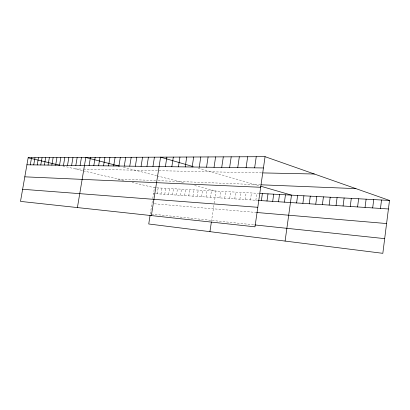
<?xml version="1.0" encoding="UTF-8"?>
<svg xmlns="http://www.w3.org/2000/svg" width="410" height="410" viewBox="0 0 410 410"><rect width="100%" height="100%" fill="white"/><g stroke="black" fill="none" stroke-linecap="round" stroke-linejoin="round"><path stroke-width="0.31" stroke-dasharray="2.05 1.54" d="M255.855 200.275L256.865 193.259M245.118 199.573L246.123 192.679M250.443 199.921L251.448 192.966M234.751 198.891L235.745 192.116M239.891 199.229L240.89 192.392M219.837 197.912L220.816 191.306M224.721 198.235L225.71 191.572M229.692 198.558L230.686 191.844M205.999 197.005L206.973 190.558M210.479 197.302L211.452 190.799M211.432 221.636L214.097 203.821M214.189 203.196L216.008 191.045L193.407 185.223M192.972 196.154L193.93 189.85M197.246 196.431L198.209 190.081M201.587 196.718L202.555 190.317M180.523 195.334L181.476 189.174M184.613 195.606L185.566 189.399M188.759 195.877L189.717 189.625M168.618 194.555L169.561 188.528M172.528 194.811L173.471 188.743M176.5 195.073L177.443 188.959M157.225 193.807L158.152 187.913M160.966 194.053L161.899 188.118M164.769 194.304L165.701 188.323M150.321 213.923L152.546 199.824M152.74 198.568L154.457 187.713L156.302 187.811M75.245 168.925L82.384 169.074M83.604 169.099L262.195 172.902M117.849 179.032L155.728 180.559M158.142 180.656L261.303 184.813M156.922 187.847L258.705 193.361M153.535 193.566L155.38 193.689M155.995 193.73L257.695 200.393M154.411 203.785L255.963 212.431M151.546 214.051L254.174 224.87M62.899 165.994L82.723 170.698M83.338 170.842L123.851 180.451M132.082 182.404L154.457 187.713M123.461 167.198L156.579 175.731M157.189 175.89L183.839 182.757M198.071 168.028L259.904 185.971"/><path stroke-width="0.61" d="M265.065 156.676L254.989 226.827L20.5 201.402L28.157 157.753L265.065 156.676L389.5 200.444L382.827 253.324L148.733 223.988L150.121 215.178M372.675 207.931L373.746 199.593M380.465 208.444L381.541 200.013M357.571 206.942L358.637 198.773M365.043 207.429L366.115 199.178M350.248 206.461L351.308 198.378M336.036 205.528L337.092 197.605M343.073 205.989L344.128 197.989M322.383 204.636L323.434 196.867M329.143 205.077L330.193 197.23M309.248 203.775L310.288 196.154M315.751 204.2L316.797 196.508M296.604 202.945L297.639 195.467M302.867 203.355L303.907 195.806M284.427 202.145L285.457 194.806M285.088 241.075L291.489 195.134L260.499 186.145M272.691 201.377L273.711 194.171M278.503 201.761L279.528 194.489M261.37 200.633L262.385 193.561M266.977 201.002L267.996 193.863M254.636 167.839L256.245 156.717M237.733 167.613L239.327 156.794M246.067 167.726L247.671 156.753M229.626 167.505L231.204 156.83M214.04 167.295L215.604 156.902M209.935 231.655L211.34 222.261M221.728 167.398L223.301 156.866M199.255 167.095L200.797 156.968M206.553 167.193L208.106 156.933M185.202 166.911L186.724 157.03M192.141 167.003L193.674 156.999M171.836 166.732L173.338 157.091M178.437 166.819L179.949 157.066M151.367 215.593L160.582 157.153L193.187 166.614M165.389 166.644L166.885 157.122M146.954 166.398L148.42 157.209M152.956 166.48L154.432 157.179M135.356 166.245L136.802 157.261M141.091 166.322L142.547 157.235M124.276 166.096L125.701 157.312M129.755 166.168L131.19 157.286M108.542 165.886L109.941 157.384M113.672 165.953L115.082 157.358M118.915 166.024L120.335 157.337M98.605 165.753L99.984 157.43M103.52 165.819L104.909 157.404M77.408 207.573L85.808 157.491L119.274 166.117M89.073 165.625L90.436 157.471M93.787 165.686L95.161 157.45M71.637 165.394L72.965 157.553M75.824 165.445L77.162 157.532M80.099 165.507L81.441 157.512M59.527 165.23L60.834 157.604M63.488 165.281L64.8 157.589M67.522 165.338L68.844 157.568M44.393 165.025L45.664 157.676M48.072 165.076L49.354 157.66M51.824 165.127L53.11 157.64M55.642 165.179L56.934 157.624M33.728 164.887L34.978 157.722M37.223 164.933L38.478 157.707M40.774 164.979L42.04 157.691M30.294 164.84L31.539 157.737M26.922 164.794L263.445 167.957M262.815 172.912L314.347 174.009M261.303 184.813L355.895 188.626M24.81 176.833L260.668 187.283M259.93 193.428L389.5 200.444M258.305 200.434L388.424 208.967M22.627 189.282L257.793 207.301M256.573 212.482L386.584 223.547M254.784 224.936L384.683 238.63M28.157 157.753L59.455 165.179"/></g></svg>
